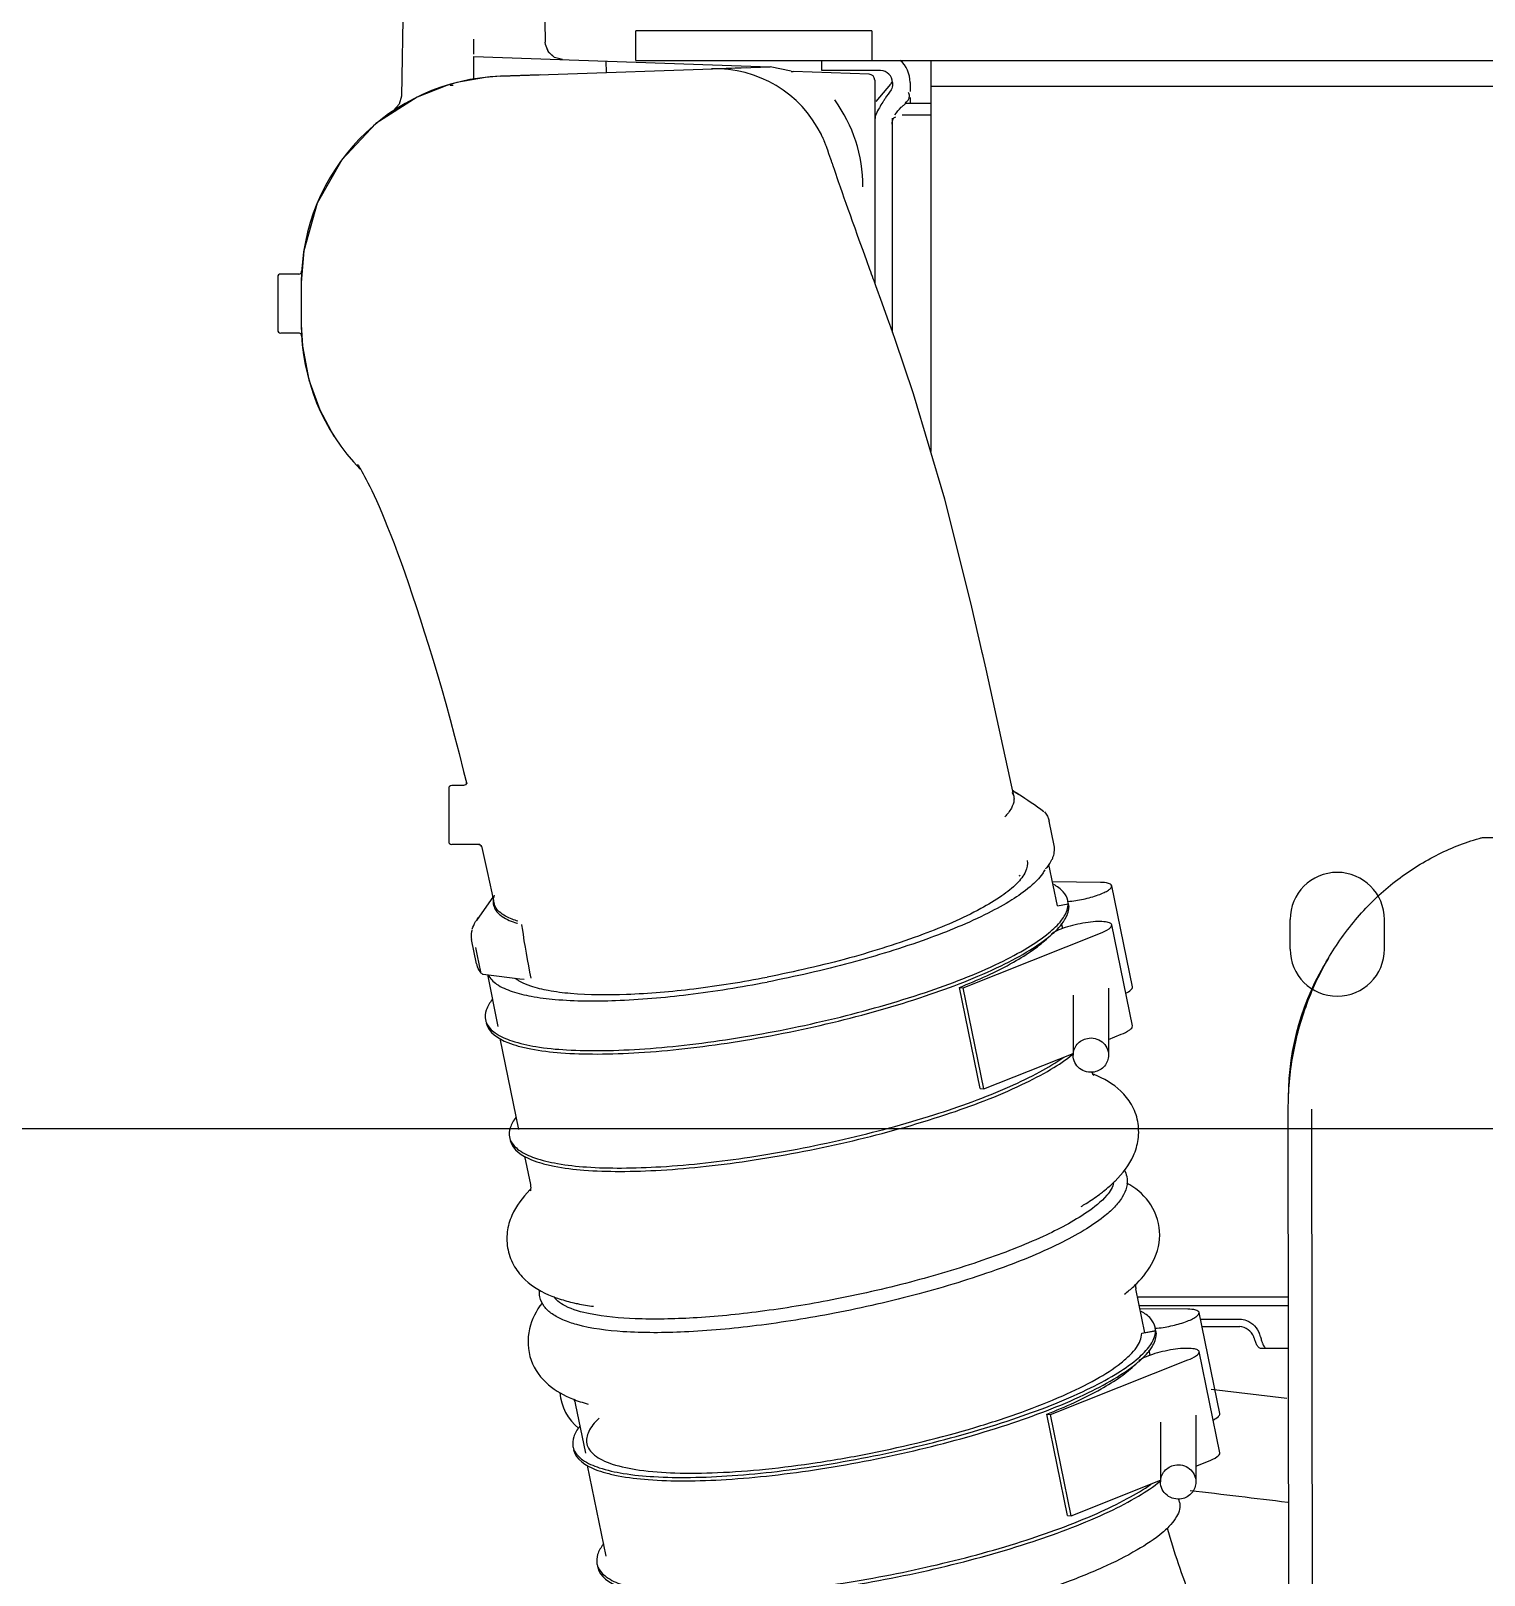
# Model space of a CAD drawing. Header units: metres. Extents: x 27859 to 32645, y 1492 to 8791.
# Drawn here: x 29456.2 to 29702.7, y 6136.7 to 6398.6 of the extents above; entities that cross this region are included whole.
import ezdxf

# ---------------------------------------------------------------- set-up
doc = ezdxf.new("R2010")
doc.units = ezdxf.units.M
doc.linetypes.add('CENTER', pattern=[2, 1.25, -0.25, 0.25, -0.25])
doc.layers.add('E-EQPT', color=190, linetype='Continuous')
doc.layers.add('E-HAT', color=253, linetype='CENTER', lineweight=15)

# ---------------------------------------------------------------- blocks, each defined once
blk = doc.blocks.new('EDG')
at = {"color": 0, "linetype": 'Continuous'}
for p, q in [((1196.73, 1419.62, 1), (1196.86, 1291.68, 1)), ((1200.73, 1419.62, 1), (1200.86, 1291.68, 1)), ((1316.53, 1367.47, 1), (1319.68, 1352.07, 1)), ((1237.68, 1360.6, 1), (1222.52, 1354.58, 1)), ((1238.31, 1360.54, 1), (1237.68, 1360.6, 1)), ((1237.68, 1360.6, 1), (1241.19, 1343.46, 1)), ((1238.31, 1360.54, 1), (1241.82, 1343.39, 1)), ((1219.29, 1358.32, 1), (1219.4, 1357.77, 1)), ((1216.52, 1343.53, 1), (1216.52, 1354.88, 1)), ((1222.52, 1344.71, 1), (1222.52, 1354.88, 1)), ((1216.52, 1352.2, 1), (1214.36, 1351.34, 1)), ((1212.47, 1349.92, 1), (1215.98, 1332.78, 1)), ((1320, 1350.02, 1), (1321.73, 1341.59, 1)), ((1212.47, 1343.29, 1), (1215.98, 1326.15, 1)), ((1241.19, 1343.46, 1), (1217.87, 1334.19, 1)), ((1241.82, 1343.39, 1), (1241.19, 1343.46, 1)), ((1201.09, 1340.72, 1), (1213.93, 1339.17, 1)), ((1224.29, 1333.39, 1), (1224.47, 1332.54, 1)), ((1224.51, 1332.6, 1), (1224.34, 1333.41, 1)), ((1224.51, 1332.6, 1), (1224.34, 1333.41, 1)), ((1226.29, 1334.53, 1), (1226.28, 1334.52, 1)), ((1200.82, 1332.26, 1), (1205.41, 1332.27, 1)), ((1215.49, 1328.53, 1), (1209.08, 1328.52, 1)), ((1223.37, 1329.22, 1), (1223.25, 1329.79, 1)), ((1223.25, 1329.77, 1), (1223.31, 1329.22, 1)), ((1223.37, 1329.19, 1), (1223.25, 1329.77, 1)), ((1223.31, 1329.23, 1), (1223.32, 1329.18, 1)), ((1225.72, 1329.67, 1), (1223.37, 1329.22, 1)), ((1225.72, 1329.65, 1), (1223.37, 1329.19, 1)), ((1223.37, 1329.19, 1), (1223.43, 1328.65, 1)), ((1223.41, 1329.71, 1), (1223.4, 1329.68, 1)), ((1225.18, 1329.57, 1), (1226.7, 1322.13, 1)), ((1225.72, 1329.67, 1), (1225.72, 1329.65, 1)), ((1215.75, 1327.28, 1), (1209.09, 1327.27, 1)), ((1217.87, 1325.59, 1), (1226.01, 1325.5, 1)), ((1200.83, 1325.03, 1), (1226.11, 1325.03, 1)), ((1200.83, 1323.52, 1), (1226.41, 1323.52, 1)), ((1325.73, 1323.37, 1), (1325.61, 1323.42, 1)), ((1329.34, 1304.44, 1), (1330.32, 1299.64, 1)), ((1230.27, 1303.88, 1), (1230.22, 1303.84, 1)), ((1331.35, 1295.08, 1), (1334.51, 1279.68, 1)), ((1252.5, 1288.21, 1), (1237.35, 1282.19, 1)), ((1253.13, 1288.15, 1), (1252.5, 1288.21, 1)), ((1252.5, 1288.21, 1), (1256.01, 1271.07, 1)), ((1253.13, 1288.15, 1), (1256.64, 1271.01, 1)), ((1233.88, 1285.75, 1), (1233.97, 1285.71, 1)), ((1231.35, 1271.14, 1), (1231.35, 1282.49, 1)), ((1237.35, 1272.32, 1), (1237.35, 1282.49, 1)), ((1231.35, 1279.81, 1), (1229.18, 1278.95, 1)), ((1227.3, 1277.54, 1), (1230.81, 1260.39, 1)), ((1334.83, 1277.63, 1), (1336.63, 1268.84, 1)), ((1227.3, 1270.9, 1), (1230.81, 1253.76, 1)), ((1256.01, 1271.07, 1), (1232.69, 1261.8, 1)), ((1256.64, 1271.01, 1), (1256.01, 1271.07, 1)), ((1331.19, 1269.53, 1), (1330.45, 1269.62, 1)), ((1335.13, 1269.04, 1), (1331.19, 1269.53, 1)), ((1337.42, 1268.74, 1), (1335.13, 1269.04, 1)), ((1337.5, 1268.73, 1), (1337.43, 1268.74, 1)), ((1337.63, 1268.66, 1), (1337.5, 1268.73, 1)), ((1337.74, 1268.57, 1), (1337.63, 1268.66, 1)), ((1338.12, 1266.99, 1), (1337.84, 1268.36, 1)), ((1338.4, 1265.62, 1), (1338.12, 1266.99, 1)), ((1338.68, 1264.25, 1), (1338.4, 1265.62, 1)), ((1338.54, 1266.99, 1), (1339.38, 1262.88, 1)), ((1239.12, 1261, 1), (1239.29, 1260.15, 1)), ((1239.33, 1260.21, 1), (1239.16, 1261.02, 1)), ((1239.33, 1260.22, 1), (1239.17, 1261.02, 1)), ((1241.12, 1262.14, 1), (1241.11, 1262.13, 1)), ((1330.83, 1260.75, 1), (1330.8, 1260.96, 1)), ((1330.88, 1260.36, 1), (1330.83, 1260.75, 1)), ((1238.19, 1256.83, 1), (1238.08, 1257.4, 1)), ((1238.08, 1257.38, 1), (1238.13, 1256.84, 1)), ((1238.19, 1256.8, 1), (1238.08, 1257.38, 1)), ((1240, 1257.18, 1), (1238.19, 1256.83, 1)), ((1240.01, 1257.16, 1), (1238.19, 1256.8, 1)), ((1238.23, 1257.32, 1), (1238.23, 1257.29, 1)), ((1240, 1257.18, 1), (1241.44, 1250.15, 1)), ((1335.79, 1255.71, 1), (1338.43, 1259.47, 1)), ((1338.43, 1259.47, 1), (1338.21, 1259.17, 1)), ((1238.13, 1256.84, 1), (1238.14, 1256.79, 1)), ((1238.19, 1256.8, 1), (1238.25, 1256.26, 1)), ((1335.58, 1256.71, 1), (1335.58, 1256.68, 1)), ((1335.94, 1254.99, 1), (1335.58, 1256.68, 1)), ((1336.73, 1251.36, 1), (1335.94, 1254.99, 1)), ((1232.69, 1253.2, 1), (1240.84, 1253.11, 1)), ((1246.41, 1252, 1), (1246.3, 1251.95, 1)), ((1246.48, 1252.06, 1), (1246.41, 1252, 1)), ((1246.48, 1252.06, 1), (1246.48, 1252.06, 1)), ((1241.84, 1250.74, 1), (1241.75, 1250.65, 1)), ((1241.94, 1250.8, 1), (1241.84, 1250.74, 1)), ((1242.02, 1250.83, 1), (1241.94, 1250.8, 1)), ((1337.53, 1247.76, 1), (1336.73, 1251.36, 1)), ((1240.57, 1246.92, 1), (1241.41, 1242.82, 1)), ((1337.69, 1247.05, 1), (1337.53, 1247.76, 1)), ((1337.66, 1247.15, 1), (1337.69, 1247.07, 1)), ((1337.69, 1247.07, 1), (1337.69, 1247.08, 1)), ((1337.75, 1246.96, 1), (1337.69, 1247.07, 1)), ((1337.95, 1246.8, 1), (1337.75, 1246.96, 1)), ((1338.15, 1246.76, 1), (1337.95, 1246.8, 1)), ((1338.15, 1246.76, 1), (1342.74, 1246.76, 1)), ((1167.92, 1245.58, 1), (1026.9, 1245.44, 1)), ((1343.24, 1237.26, 1), (1343.24, 1246.26, 1)), ((1247.63, 1237.58, 1), (1246.62, 1238.2, 1)), ((1247.42, 1238.53, 1), (1248.08, 1235.42, 1)), ((1340.71, 1234.37, 1), (1340.19, 1236.47, 1)), ((1340.2, 1236.39, 1), (1340.23, 1236.14, 1)), ((1340.23, 1236.28, 1), (1340.24, 1236.4, 1)), ((1340.24, 1236.4, 1), (1340.42, 1236.66, 1)), ((1340.42, 1236.66, 1), (1340.71, 1236.76, 1)), ((1340.71, 1236.76, 1), (1342.74, 1236.76, 1)), ((1248.08, 1235.42, 1), (1252.12, 1217.04, 1)), ((1341.48, 1231.33, 1), (1340.71, 1234.37, 1)), ((1342.25, 1228.4, 1), (1341.48, 1231.33, 1)), ((1343, 1225.58, 1), (1342.25, 1228.4, 1)), ((1343.75, 1222.87, 1), (1343, 1225.58, 1)), ((1344.49, 1220.27, 1), (1343.75, 1222.87, 1)), ((1345.22, 1217.75, 1), (1344.49, 1220.27, 1)), ((1252.12, 1217.04, 1), (1252.79, 1214.1, 1)), ((1345.95, 1215.32, 1), (1345.22, 1217.75, 1)), ((1346.67, 1212.97, 1), (1345.95, 1215.32, 1)), ((1252.66, 1214.65, 1), (1254.72, 1205.77, 1)), ((1347.38, 1210.7, 1), (1346.67, 1212.97, 1)), ((1348.07, 1208.51, 1), (1347.38, 1210.7, 1)), ((1348.76, 1206.42, 1), (1348.07, 1208.51, 1)), ((1254.72, 1205.77, 1), (1259.09, 1188.18, 1)), ((1349.42, 1204.43, 1), (1348.76, 1206.42, 1)), ((1350.07, 1202.51, 1), (1349.42, 1204.43, 1)), ((1350.71, 1200.68, 1), (1350.07, 1202.51, 1)), ((1351.33, 1198.94, 1), (1350.71, 1200.68, 1)), ((1351.93, 1197.29, 1), (1351.33, 1198.94, 1)), ((1352.51, 1195.73, 1), (1351.93, 1197.29, 1)), ((1353.06, 1194.28, 1), (1352.51, 1195.73, 1)), ((1353.6, 1192.92, 1), (1353.06, 1194.28, 1)), ((1354.11, 1191.66, 1), (1353.6, 1192.92, 1)), ((1354.59, 1190.51, 1), (1354.11, 1191.66, 1)), ((1355.05, 1189.43, 1), (1354.59, 1190.51, 1)), ((1355.49, 1188.45, 1), (1355.05, 1189.43, 1)), ((1259.09, 1188.18, 1), (1264.4, 1170.33, 1)), ((1355.9, 1187.55, 1), (1355.49, 1188.45, 1)), ((1356.28, 1186.75, 1), (1355.9, 1187.55, 1)), ((1356.63, 1186.03, 1), (1356.28, 1186.75, 1)), ((1356.95, 1185.4, 1), (1356.63, 1186.03, 1)), ((1357.24, 1184.84, 1), (1356.95, 1185.4, 1)), ((1357.5, 1184.34, 1), (1357.24, 1184.84, 1)), ((1357.74, 1183.9, 1), (1357.5, 1184.34, 1)), ((1357.96, 1183.52, 1), (1357.74, 1183.9, 1)), ((1358.15, 1183.19, 1), (1357.96, 1183.52, 1)), ((1358.31, 1182.92, 1), (1358.15, 1183.19, 1)), ((1358.44, 1182.7, 1), (1358.31, 1182.92, 1)), ((1358.55, 1182.53, 1), (1358.44, 1182.7, 1)), ((1358.63, 1182.41, 1), (1358.55, 1182.53, 1)), ((1358.68, 1182.33, 1), (1358.63, 1182.41, 1)), ((1358.71, 1182.29, 1), (1358.68, 1182.33, 1)), ((1358.71, 1182.3, 1), (1358.71, 1182.29, 1)), ((1261.49, 1113.77, 1), (1261.49, 1180.11, 1)), ((1365.13, 1173.02, 1), (1362.71, 1177.49, 1)), ((1366.97, 1167.95, 1), (1365.13, 1173.02, 1)), ((1264.4, 1170.33, 1), (1267.55, 1161.11, 1)), ((1368.05, 1162.27, 1), (1366.97, 1167.95, 1)), ((1267.55, 1161.11, 1), (1267.94, 1160.01, 1)), ((1368.24, 1158.6, 1), (1368.05, 1162.27, 1)), ((1267.94, 1160.01, 1), (1268.28, 1159.05, 1)), ((1267.97, 1159.92, 1), (1267.97, 1125.27, 1)), ((1267.99, 1159.85, 1), (1267.99, 1123.56, 1)), ((1268.28, 1159.05, 1), (1268.61, 1158.11, 1)), ((1268.61, 1158.11, 1), (1269.11, 1156.73, 1)), ((1368.24, 1151.45, 1), (1368.24, 1158.6, 1)), ((1368.24, 1151.45, 1), (1368.24, 1158.6, 1)), ((1368.24, 1158.6, 1), (1368.24, 1158.6, 1)), ((1368.69, 1160.02, 1), (1371.74, 1160.02, 1)), ((1372.24, 1150.52, 1), (1372.24, 1159.52, 1)), ((1269.11, 1156.73, 1), (1269.75, 1154.94, 1)), ((1269.75, 1154.94, 1), (1270.81, 1152, 1)), ((1270.81, 1152, 1), (1271.1, 1151.19, 1)), ((1270.99, 1117.12, 1), (1270.99, 1151.5, 1)), ((1271.1, 1151.19, 1), (1271.25, 1150.8, 1)), ((1271.25, 1150.8, 1), (1271.39, 1150.41, 1)), ((1271.39, 1150.41, 1), (1271.53, 1150.02, 1)), ((1271.53, 1150.02, 1), (1271.67, 1149.64, 1)), ((1367.83, 1146.07, 1), (1368.24, 1151.45, 1)), ((1368.69, 1150.02, 1), (1371.74, 1150.02, 1)), ((1271.67, 1149.64, 1), (1271.8, 1149.26, 1)), ((1271.8, 1149.26, 1), (1272.34, 1147.79, 1)), ((1272.34, 1147.79, 1), (1272.97, 1146.04, 1)), ((1272.97, 1146.04, 1), (1273.45, 1144.72, 1)), ((1273.45, 1144.72, 1), (1273.9, 1143.45, 1)), ((1365.55, 1137.99, 1), (1367.83, 1146.07, 1)), ((1273.9, 1143.45, 1), (1274.33, 1142.25, 1)), ((1274.33, 1142.25, 1), (1274.74, 1141.11, 1)), ((1274.74, 1141.11, 1), (1275.12, 1140.03, 1)), ((1275.12, 1140.03, 1), (1275.49, 1139, 1)), ((1275.49, 1139, 1), (1275.83, 1138.03, 1)), ((1275.83, 1138.03, 1), (1276.15, 1137.12, 1)), ((1276.15, 1137.12, 1), (1276.45, 1136.26, 1)), ((1361.37, 1130.63, 1), (1365.55, 1137.99, 1)), ((1276.45, 1136.26, 1), (1276.8, 1135.26, 1)), ((1276.8, 1135.26, 1), (1277.12, 1134.35, 1)), ((1277.12, 1134.35, 1), (1277.77, 1132.47, 1)), ((1277.77, 1132.47, 1), (1278.04, 1131.69, 1)), ((1278.04, 1131.69, 1), (1278.08, 1131.57, 1)), ((1278.08, 1131.57, 1), (1278.12, 1131.46, 1)), ((1278.12, 1131.46, 1), (1278.16, 1131.34, 1)), ((1278.16, 1131.34, 1), (1278.27, 1131.02, 1)), ((1278.27, 1131.02, 1), (1278.3, 1130.92, 1)), ((1278.3, 1130.92, 1), (1278.34, 1130.82, 1)), ((1278.34, 1130.82, 1), (1278.44, 1130.54, 1)), ((1278.44, 1130.54, 1), (1278.75, 1129.63, 1)), ((1278.75, 1129.63, 1), (1278.97, 1129, 1)), ((1278.97, 1129, 1), (1279.07, 1128.71, 1)), ((1355.58, 1124.51, 1), (1361.37, 1130.63, 1)), ((1279.07, 1128.71, 1), (1279.14, 1128.53, 1)), ((1279.14, 1128.53, 1), (1279.19, 1128.38, 1)), ((1279.19, 1128.38, 1), (1279.24, 1128.26, 1)), ((1279.24, 1128.26, 1), (1279.29, 1128.13, 1)), ((1279.29, 1128.13, 1), (1279.34, 1127.98, 1)), ((1279.34, 1127.98, 1), (1279.39, 1127.86, 1)), ((1279.39, 1127.86, 1), (1279.45, 1127.73, 1)), ((1279.45, 1127.73, 1), (1279.51, 1127.56, 1)), ((1279.51, 1127.56, 1), (1279.55, 1127.47, 1)), ((1279.55, 1127.47, 1), (1279.59, 1127.37, 1)), ((1279.59, 1127.37, 1), (1279.64, 1127.26, 1)), ((1279.64, 1127.26, 1), (1279.69, 1127.15, 1)), ((1279.69, 1127.15, 1), (1279.75, 1127.02, 1)), ((1279.75, 1127.02, 1), (1279.81, 1126.88, 1)), ((1279.81, 1126.88, 1), (1279.88, 1126.73, 1)), ((1279.88, 1126.73, 1), (1279.95, 1126.58, 1)), ((1279.95, 1126.58, 1), (1280.02, 1126.43, 1)), ((1280.02, 1126.43, 1), (1280.05, 1126.37, 1)), ((1348.62, 1120.01, 1), (1355.58, 1124.51, 1)), ((1266.35, 1123.02, 1), (1261.49, 1123.02, 1)), ((1265.79, 1121.02, 1), (1261.49, 1121.02, 1)), ((1264.99, 1120.1, 1), (1264.99, 1121.02, 1)), ((1351.28, 1119.85, 1), (1351.64, 1121.23, 1)), ((1351.63, 1121.2, 1), (1352.61, 1122.3, 1)), ((1351.64, 1121.23, 1), (1352.61, 1122.3, 1)), ((1264.99, 1117.52, 1), (1264.99, 1119.03, 1)), ((1268.02, 1118.31, 1), (1268.1, 1118.56, 1)), ((1268.1, 1118.56, 1), (1268.23, 1118.78, 1)), ((1270.76, 1120.75, 1), (1268.28, 1117.79, 1)), ((1343.57, 1118.01, 1), (1348.62, 1120.01, 1)), ((1350.99, 1103.52, 1), (1351.28, 1119.84, 1)), ((1076.07, 1118.2, 1), (1261.49, 1118.2, 1)), ((1267.99, 1118.05, 1), (1268.02, 1118.31, 1)), ((1267.99, 1117.52, 1), (1267.99, 1118.05, 1)), ((1268.13, 1117.46, 1), (1268.29, 1117.81, 1)), ((1268.14, 1117.46, 1), (1268.29, 1117.81, 1)), ((1271.96, 1116.13, 1), (1284.82, 1115.68, 1)), ((1334.46, 1116.47, 1), (1288.73, 1114.88, 1)), ((1316.51, 1115.85, 1), (1316.54, 1113.91, 1)), ((1327.71, 1116.24, 1), (1334.45, 1116.47, 1)), ((1327.71, 1116.24, 1), (1327.71, 1116.24, 1)), ((1334.45, 1116.47, 1), (1337.03, 1116.66, 1)), ((1334.46, 1116.47, 1), (1334.45, 1116.47, 1)), ((1337.03, 1116.66, 1), (1341.86, 1117.53, 1)), ((1338.99, 1116.93, 1), (1338.99, 1113.12, 1)), ((1341.86, 1117.53, 1), (1343.57, 1118.01, 1)), ((1342.99, 1117.97, 1), (1342.5, 1117.97, 1)), ((1343.57, 1118.01, 1), (1343.57, 1118.01, 1)), ((1271.49, 1113.77, 1), (1076.49, 1113.77, 1)), ((1269.99, 1115.52, 1), (1279.99, 1115.52, 1)), ((1279.85, 1113.77, 1), (1271.49, 1113.77, 1)), ((1271.49, 1108.77, 1), (1271.49, 1113.77, 1)), ((1297.74, 1113.77, 1), (1279.85, 1113.77, 1)), ((1279.99, 1115.52, 1), (1279.99, 1113.77, 1)), ((1285.16, 1115.63, 1), (1288.73, 1114.88, 1)), ((1338.99, 1113.12, 1), (1288.79, 1114.88, 1)), ((1292.77, 1115.02, 1), (1294.68, 1115.08, 1)), ((1294.68, 1115.08, 1), (1297.78, 1115.19, 1)), ((1303.25, 1113.77, 1), (1297.74, 1113.77, 1)), ((1311.49, 1113.77, 1), (1303.25, 1113.77, 1)), ((1311.49, 1113.77, 1), (1311.49, 1108.77, 1)), ((1323.97, 1113.65, 1), (1325.3, 1113.29, 1)), ((1325.3, 1113.29, 1), (1326.34, 1112.36, 1)), ((1325.3, 1113.28, 1), (1325.3, 1113.28, 1)), ((1325.3, 1113.28, 1), (1326.34, 1112.35, 1)), ((1326.34, 1112.36, 1), (1326.84, 1111.07, 1)), ((1326.34, 1112.35, 1), (1326.84, 1111.06, 1)), ((1326.84, 1111.07, 1), (1326.87, 1110.7, 1)), ((1326.99, 1103.52, 1), (1326.87, 1110.69, 1)), ((1338.99, 1112.73, 1), (1338.99, 1110.17, 1)), ((1271.49, 1108.77, 1), (1279.81, 1108.77, 1)), ((1279.81, 1108.77, 1), (1303.18, 1108.77, 1)), ((1303.18, 1108.77, 1), (1311.49, 1108.77, 1))]:
    blk.add_line(p, q, dxfattribs=at)
at = {"color": 0}
for p, q in [((71.56, 1295, 1), (1558.56, 1295, 1)), ((1184.55, 1264.5, 1), (1184.55, 1259.5, 1)), ((1200.55, 1264.5, 1), (1200.55, 1259.5, 1))]:
    blk.add_line(p, q, dxfattribs=at)
at = {"color": 0, "linetype": 'Continuous'}
for centre, radius, start, end in [((1315.34, 1368.22, 1), 2.82, 11.6406, 23.1607), ((1310, 1370.81, 1), 8.84, 322.0489, 322.9488), ((2046.89, 8304.12, 1), 6997.09, 263.056056, 263.192436), ((1319.41, 1348.31, 1), 2.82, 11.6406, 23.1607), ((1315.69, 1338.98, 1), 8.75, 4.9684, 51.0374), ((1238.21, 1320.57, 1), 18.36, 130.5244, 131.4596), ((1196.91, 1328.28, 1), 8.87, 17.3349, 19.0798), ((1327.23, 1374.95, 1), 128.52, 200.036, 200.1651), ((1210.24, 1331.53, 1), 4.84, 195.1344, 200.5436), ((1226.74, 1329.17, 1), 3.38, 169.3266, 170.9481), ((1226.93, 1329.14, 1), 3.57, 165.7421, 169.3071), ((1241.12, 1306.65, 1), 20.6, 133.0324, 134.9707), ((1315.33, 1319.5, 1), 20, 314.5238, 314.9827), ((1330.16, 1295.83, 1), 2.82, 11.6406, 23.1607), ((1324.82, 1298.42, 1), 8.84, 322.0489, 322.9488), ((1156.87, 1289.55, 1), 43.99, 327.7197, 0.0564), ((1241.2, 1304.19, 1), 19.84, 248.0374, 248.3492), ((1232.03, 1284.53, 1), 2.32, 22.8531, 25.8857), ((1334.24, 1275.92, 1), 2.82, 11.6406, 23.1607), ((1328.31, 1264.55, 1), 6.12, 53.382, 57.6515), ((1335.36, 1266.34, 1), 3.24, 11.5923, 21.6686), ((1253.04, 1248.18, 1), 18.36, 130.5244, 131.4596), ((1326.82, 1244.91, 1), 15.96, 72.2283, 72.7182), ((1332.63, 1263.55, 1), 7.09, 324.8644, 328.4824), ((1241.57, 1256.78, 1), 3.38, 169.3266, 170.9481), ((1241.76, 1256.75, 1), 3.57, 165.7421, 169.3071), ((1333.33, 1256.2, 1), 2.3, 12.7, 17.0528), ((1333.34, 1256.2, 1), 2.29, 10.4904, 11.9712), ((1333.29, 1256.2, 1), 2.35, 359.1013, 10.4384), ((1333.39, 1256.57, 1), 2.31, 3.8406, 8.3276), ((1333.02, 1256.59, 1), 2.69, 351.0181, 353.615), ((1333.11, 1256.58, 1), 2.6, 353.621, 355.2928), ((1333.35, 1256.57, 1), 2.36, 1.8193, 3.847), ((1333.25, 1256.57, 1), 2.46, 355.2536, 1.7834), ((1256.66, 1239.75, 1), 18.59, 129.9893, 130.64), ((1245.68, 1247.1, 1), 5.25, 154.9562, 158.1233), ((1338.15, 1247.26, 1), 0.5, 192.7495, 269.9743), ((1342.74, 1246.26, 1), 0.5, 0, 90), ((1273.27, 1281.1, 1), 50.51, 238.2126, 238.7451), ((1272.24, 1279.4, 1), 48.51, 238.745, 239.3049), ((1249.69, 1239.01, 1), 2.32, 191.9687, 198.2436), ((1249.7, 1239.42, 1), 2.56, 206.8705, 209.9453), ((1271.56, 1278.27, 1), 47.2, 239.3066, 239.5166), ((1249.77, 1239.04, 1), 2.4, 198.2654, 205.4146), ((1249.87, 1239.08, 1), 2.51, 205.3787, 206.8156), ((1342.74, 1237.26, 1), 0.5, 270, 0), ((1333.24, 1158.6, 1), 35, 0, 44.4173), ((1368.69, 1160.52, 1), 0.5, 183.1265, 212.0278), ((1368.69, 1160.52, 1), 0.5, 212.0093, 269.9649), ((1371.74, 1159.52, 1), 0.5, 0, 90), ((1333.24, 1151.45, 1), 35, 272, 0), ((1368.69, 1149.52, 1), 0.5, 90.0368, 176.8527), ((1371.74, 1150.52, 1), 0.5, 270, 0), ((1297.99, 1135.21, 1), 25, 180.0022, 216.0563), ((1297.99, 1135.21, 1), 20, 206.2241, 271.9964), ((1254.85, 1130.42, 1), 17.61, 329.9157, 330.7264), ((1242.07, 1138.4, 1), 32.68, 326.2007, 327.0172), ((1269.99, 1117.52, 1), 5, 180, 228.589), ((1269.99, 1117.52, 1), 2, 180, 270), ((1271.99, 1117.12, 1), 1, 180, 268), ((1284.75, 1113.68, 1), 2, 78, 88)]:
    blk.add_arc(centre, radius, start, end, dxfattribs=at)
at = {"color": 0}
for centre, start, end in [((1192.55, 1264.5, 1), 0, 180), ((1192.55, 1259.5, 1), 180, 0)]:
    blk.add_arc(centre, 8, start, end, dxfattribs=at)
at = {"color": 0, "linetype": 'Continuous'}
for points, knots in [([(1221.42, 1362.71, 1), (1220.24, 1366.75, 1), (1215.25, 1381.58, 1), (1207.78, 1395.65, 1), (1200.81, 1404.72, 1)], [0, 0, 0, 0, 0.268983, 1, 1, 1, 1]), ([(1219.29, 1358.32, 1), (1219.21, 1358.71, 1), (1219.23, 1359.58, 1), (1219.8, 1360.88, 1), (1220.82, 1362.21, 1), (1222.97, 1364.23, 1), (1226.85, 1366.75, 1), (1232.71, 1369.65, 1), (1239.95, 1372.51, 1), (1248.26, 1375.21, 1), (1257.32, 1377.64, 1), (1263.6, 1379, 1), (1266.8, 1379.62, 1)], [0, 0, 0, 0, 0.021733, 0.046852, 0.07754, 0.114849, 0.210374, 0.332832, 0.478619, 0.642596, 0.818628, 1, 1, 1, 1]), ([(1317.98, 1369.36, 1), (1317.65, 1370.95, 1), (1315.28, 1372.39, 1), (1312.54, 1373.27, 1), (1309.57, 1373.96, 1), (1305.17, 1374.48, 1), (1299.11, 1374.67, 1), (1292.17, 1374.43, 1), (1284.56, 1373.76, 1), (1273.67, 1372.32, 1), (1260.04, 1369.65, 1), (1244.85, 1365.43, 1), (1233.64, 1361.21, 1), (1226.54, 1357.54, 1), (1223.73, 1355.68, 1), (1222.57, 1354.73, 1)], [0, 0, 0, 0, 0.048643, 0.067089, 0.08831, 0.138942, 0.199799, 0.269507, 0.346308, 0.428173, 0.598133, 0.761052, 0.899524, 0.955128, 1, 1, 1, 1]), ([(1317.93, 1369.32, 1), (1317.64, 1369.99, 1), (1316.37, 1371.28, 1), (1313.56, 1372.5, 1), (1309.67, 1373.41, 1), (1304.73, 1373.94, 1), (1298.86, 1374.09, 1), (1289.6, 1373.75, 1), (1276.94, 1372.31, 1), (1261.46, 1369.36, 1), (1246.71, 1365.4, 1), (1235.66, 1361.41, 1), (1228.4, 1357.93, 1), (1225.41, 1356.15, 1), (1224.12, 1355.24, 1)], [0, 0, 0, 0, 0.022124, 0.052517, 0.093082, 0.143866, 0.204086, 0.272486, 0.427233, 0.593201, 0.753995, 0.893867, 0.951779, 1, 1, 1, 1]), ([(1317.05, 1365.48, 1), (1317.45, 1366, 1), (1318.07, 1367.03, 1), (1318.2, 1368.27, 1), (1318.1, 1368.78, 1)], [0, 0, 0, 0, 0.553352, 1, 1, 1, 1]), ([(1216.52, 1354.88, 1), (1216.52, 1355.54, 1), (1217.02, 1356.9, 1), (1218.28, 1357.61, 1), (1218.94, 1357.74, 1)], [0, 0, 0, 0, 0.495432, 1, 1, 1, 1]), ([(1218.94, 1357.74, 1), (1219.37, 1357.82, 1), (1220.27, 1357.8, 1), (1221.48, 1357.21, 1), (1222.32, 1356.18, 1), (1222.52, 1355.31, 1), (1222.52, 1354.88, 1)], [0, 0, 0, 0, 0.253249, 0.505004, 0.753721, 1, 1, 1, 1]), ([(1220.11, 1352.03, 1), (1219.68, 1351.94, 1), (1218.77, 1351.96, 1), (1217.56, 1352.55, 1), (1216.72, 1353.59, 1), (1216.52, 1354.46, 1), (1216.52, 1354.88, 1)], [0, 0, 0, 0, 0.253249, 0.505004, 0.753721, 1, 1, 1, 1]), ([(1222.52, 1354.88, 1), (1222.52, 1354.23, 1), (1222.02, 1352.86, 1), (1220.76, 1352.15, 1), (1220.11, 1352.03, 1)], [0, 0, 0, 0, 0.495432, 1, 1, 1, 1]), ([(1322.06, 1349.45, 1), (1321.73, 1351.06, 1), (1319.31, 1352.5, 1), (1316.54, 1353.38, 1), (1313.54, 1354.07, 1), (1309.08, 1354.58, 1), (1302.94, 1354.76, 1), (1295.92, 1354.5, 1), (1288.23, 1353.81, 1), (1277.24, 1352.32, 1), (1263.53, 1349.61, 1), (1248.31, 1345.33, 1), (1237.15, 1341.06, 1), (1230.15, 1337.36, 1), (1227.41, 1335.48, 1), (1226.29, 1334.53, 1)], [0, 0, 0, 0, 0.048896, 0.067487, 0.088881, 0.139935, 0.201283, 0.271513, 0.348824, 0.431139, 0.601633, 0.764333, 0.901623, 0.956273, 1, 1, 1, 1]), ([(1322.01, 1349.42, 1), (1321.71, 1350.11, 1), (1320.37, 1351.44, 1), (1317.41, 1352.67, 1), (1313.31, 1353.58, 1), (1308.11, 1354.07, 1), (1301.94, 1354.17, 1), (1294.96, 1353.85, 1), (1287.36, 1353.12, 1), (1276.58, 1351.61, 1), (1263.18, 1348.91, 1), (1248.3, 1344.71, 1), (1237.37, 1340.53, 1), (1230.48, 1336.91, 1), (1227.75, 1335.07, 1), (1226.63, 1334.14, 1)], [0, 0, 0, 0, 0.022456, 0.05363, 0.095439, 0.147846, 0.209944, 0.280328, 0.357251, 0.438732, 0.606702, 0.766643, 0.901996, 0.95624, 1, 1, 1, 1]), ([(1319.82, 1348.4, 1), (1319.75, 1348.76, 1), (1319.41, 1349.5, 1), (1318.48, 1350.43, 1), (1317.14, 1351.23, 1), (1314.62, 1352.21, 1), (1310.47, 1353.02, 1), (1304.48, 1353.45, 1), (1297.33, 1353.36, 1), (1289.28, 1352.75, 1), (1280.61, 1351.63, 1), (1268.71, 1349.54, 1), (1257.1, 1346.71, 1), (1246.31, 1343.2, 1), (1239.42, 1340.49, 1), (1233.75, 1337.74, 1), (1229.95, 1335.35, 1), (1227.73, 1333.43, 1), (1226.37, 1331.89, 1), (1225.72, 1330.52, 1), (1225.72, 1329.67, 1)], [0, 0, 0, 0, 0.010892, 0.02335, 0.038414, 0.056613, 0.10302, 0.162508, 0.233565, 0.313947, 0.400937, 0.491508, 0.670594, 0.752878, 0.826472, 0.888996, 0.938724, 0.958564, 0.975136, 1, 1, 1, 1]), ([(1214.36, 1351.34, 1), (1213.85, 1351.14, 1), (1213.18, 1350.87, 1), (1212.42, 1350.18, 1), (1212.47, 1349.92, 1)], [0, 0, 0, 0, 0.672569, 1, 1, 1, 1]), ([(1321.04, 1345.47, 1), (1321.46, 1346, 1), (1322.14, 1347.06, 1), (1322.28, 1348.34, 1), (1322.17, 1348.88, 1)], [0, 0, 0, 0, 0.555785, 1, 1, 1, 1]), ([(1317.75, 1344.05, 1), (1318.13, 1344.41, 1), (1318.78, 1345.13, 1), (1319.69, 1346.51, 1), (1319.96, 1347.72, 1), (1319.82, 1348.4, 1)], [0, 0, 0, 0, 0.315772, 0.581055, 1, 1, 1, 1]), ([(1213.59, 1344.37, 1), (1213.28, 1344.21, 1), (1212.83, 1343.98, 1), (1212.43, 1343.47, 1), (1212.47, 1343.29, 1)], [0, 0, 0, 0, 0.653451, 1, 1, 1, 1]), ([(1241.82, 1343.39, 1), (1238.67, 1342.14, 1), (1234.34, 1340.22, 1), (1229.41, 1337.19, 1), (1227.53, 1335.68, 1), (1226.78, 1334.92, 1)], [0, 0, 0, 0, 0.58519, 0.815248, 1, 1, 1, 1]), ([(1321.73, 1341.59, 1), (1321.74, 1341.51, 1), (1321.81, 1341.24, 1), (1321.93, 1340.98, 1), (1322.04, 1340.82, 1)], [0, 0, 0, 0, 0.294735, 1, 1, 1, 1]), ([(1327.41, 1324.54, 1), (1328.39, 1325.83, 1), (1330.03, 1328.93, 1), (1329.79, 1334.35, 1), (1326.63, 1338.61, 1), (1323.7, 1340.2, 1), (1322.25, 1340.79, 1)], [0, 0, 0, 0, 0.242652, 0.509081, 0.765625, 1, 1, 1, 1]), ([(1217.87, 1334.19, 1), (1217.36, 1333.99, 1), (1216.69, 1333.72, 1), (1215.93, 1333.04, 1), (1215.98, 1332.78, 1)], [0, 0, 0, 0, 0.672569, 1, 1, 1, 1]), ([(1215.98, 1332.78, 1), (1216.02, 1332.61, 1), (1216.34, 1332.41, 1), (1216.81, 1332.3, 1), (1217.6, 1332.2, 1), (1218.82, 1332.22, 1), (1220.45, 1332.41, 1), (1222.18, 1332.74, 1), (1223.81, 1333.19, 1), (1225.16, 1333.71, 1), (1225.92, 1334.11, 1), (1226.2, 1334.34, 1)], [0, 0, 0, 0, 0.048611, 0.088183, 0.138735, 0.269021, 0.427453, 0.597322, 0.760332, 0.899124, 1, 1, 1, 1]), ([(1226.06, 1334.33, 1), (1225.27, 1333.63, 1), (1223.98, 1332.33, 1), (1223.25, 1330.55, 1), (1223.25, 1329.79, 1)], [0, 0, 0, 0, 0.582146, 1, 1, 1, 1]), ([(1226.63, 1334.14, 1), (1225.86, 1333.5, 1), (1224.58, 1332.3, 1), (1223.65, 1330.74, 1), (1223.47, 1330.02, 1)], [0, 0, 0, 0, 0.573607, 1, 1, 1, 1]), ([(1205.17, 1331.52, 1), (1205.12, 1331.63, 1), (1205.01, 1331.83, 1), (1204.87, 1332, 1), (1204.79, 1332.07, 1)], [0, 0, 0, 0, 0.532801, 1, 1, 1, 1]), ([(1205.29, 1331.18, 1), (1205.27, 1331.24, 1), (1205.23, 1331.35, 1), (1205.19, 1331.46, 1), (1205.17, 1331.52, 1)], [0, 0, 0, 0, 0.515879, 1, 1, 1, 1]), ([(1205.57, 1330.27, 1), (1205.54, 1330.38, 1), (1205.48, 1330.6, 1), (1205.41, 1330.82, 1), (1205.38, 1330.93, 1)], [0, 0, 0, 0, 0.497509, 1, 1, 1, 1]), ([(1205.41, 1332.27, 1), (1205.5, 1332.27, 1), (1205.69, 1332.22, 1), (1205.84, 1332.1, 1), (1205.92, 1332.03, 1)], [0, 0, 0, 0, 0.468939, 1, 1, 1, 1]), ([(1205.92, 1332.03, 1), (1205.98, 1331.97, 1), (1206.11, 1331.8, 1), (1206.21, 1331.62, 1), (1206.25, 1331.52, 1)], [0, 0, 0, 0, 0.470844, 1, 1, 1, 1]), ([(1206.25, 1331.52, 1), (1206.29, 1331.42, 1), (1206.37, 1331.23, 1), (1206.44, 1331.02, 1), (1206.48, 1330.92, 1)], [0, 0, 0, 0, 0.477328, 1, 1, 1, 1]), ([(1206.58, 1330.65, 1), (1206.6, 1330.58, 1), (1206.65, 1330.46, 1), (1206.7, 1330.33, 1), (1206.72, 1330.27, 1)], [0, 0, 0, 0, 0.506411, 1, 1, 1, 1]), ([(1223.41, 1328.82, 1), (1222.52, 1328.75, 1), (1220.79, 1328.47, 1), (1218.74, 1327.91, 1), (1217.33, 1327.35, 1), (1216.59, 1326.95, 1), (1216.11, 1326.59, 1), (1215.96, 1326.26, 1), (1215.98, 1326.15, 1)], [0, 0, 0, 0, 0.326596, 0.645852, 0.778665, 0.883245, 0.955592, 1, 1, 1, 1]), ([(1223.42, 1328.65, 1), (1223.53, 1328.12, 1), (1224.18, 1326.99, 1), (1225.22, 1326.28, 1), (1225.82, 1325.95, 1)], [0, 0, 0, 0, 0.443998, 1, 1, 1, 1]), ([(1277.8, 1326.26, 1), (1282.18, 1327.1, 1), (1290.64, 1328.47, 1), (1302.64, 1329.58, 1), (1312.87, 1329.63, 1), (1318.99, 1328.9, 1), (1321.54, 1328.2, 1)], [0, 0, 0, 0, 0.304051, 0.583391, 0.819647, 1, 1, 1, 1]), ([(1321.54, 1328.2, 1), (1322.33, 1327.98, 1), (1323.78, 1327.5, 1), (1325.69, 1326.5, 1), (1327.13, 1325.2, 1), (1327.66, 1324.06, 1), (1327.78, 1323.49, 1)], [0, 0, 0, 0, 0.299998, 0.557182, 0.784911, 1, 1, 1, 1]), ([(1215.98, 1326.15, 1), (1216.03, 1325.92, 1), (1216.8, 1325.6, 1), (1217.42, 1325.59, 1), (1217.87, 1325.59, 1)], [0, 0, 0, 0, 0.334781, 1, 1, 1, 1]), ([(1232.19, 1309.93, 1), (1233.24, 1310.76, 1), (1235.68, 1312.39, 1), (1241.68, 1315.59, 1), (1251.01, 1319.33, 1), (1263.76, 1323.22, 1), (1272.99, 1325.33, 1), (1277.8, 1326.26, 1)], [0, 0, 0, 0, 0.082138, 0.17999, 0.418135, 0.698819, 1, 1, 1, 1]), ([(1278.24, 1324, 1), (1282.28, 1324.78, 1), (1290.1, 1326.06, 1), (1301.27, 1327.17, 1), (1310.91, 1327.38, 1), (1316.75, 1326.88, 1), (1319.25, 1326.38, 1)], [0, 0, 0, 0, 0.299053, 0.576217, 0.814618, 1, 1, 1, 1]), ([(1319.25, 1326.38, 1), (1320.71, 1326.08, 1), (1322.66, 1325.59, 1), (1324.64, 1324.37, 1), (1325.21, 1323.76, 1), (1325.38, 1323.47, 1)], [0, 0, 0, 0, 0.643349, 0.855161, 1, 1, 1, 1]), ([(1234.97, 1309.13, 1), (1237.31, 1310.73, 1), (1243.12, 1313.74, 1), (1253.18, 1317.63, 1), (1265.17, 1321.19, 1), (1273.77, 1323.14, 1), (1278.24, 1324, 1)], [0, 0, 0, 0, 0.184721, 0.424955, 0.703483, 1, 1, 1, 1]), ([(1322.26, 1324.44, 1), (1321.97, 1324.51, 1), (1320.79, 1324.77, 1), (1319.6, 1324.97, 1), (1318.69, 1325.09, 1)], [0, 0, 0, 0, 0.241953, 1, 1, 1, 1]), ([(1325.61, 1323.42, 1), (1325.34, 1323.52, 1), (1324.25, 1323.92, 1), (1323.12, 1324.24, 1), (1322.26, 1324.44, 1)], [0, 0, 0, 0, 0.244172, 1, 1, 1, 1]), ([(1329.47, 1305.36, 1), (1330.72, 1306.61, 1), (1332.43, 1308.85, 1), (1333.47, 1312.51, 1), (1333.36, 1315.56, 1), (1332.24, 1318.4, 1), (1329.83, 1321.34, 1), (1327.37, 1322.72, 1), (1325.73, 1323.37, 1)], [0, 0, 0, 0, 0.236056, 0.364563, 0.500246, 0.635829, 0.764123, 1, 1, 1, 1]), ([(1226.56, 1321.22, 1), (1225.45, 1320.1, 1), (1223.36, 1317.47, 1), (1222.13, 1312.28, 1), (1224.07, 1307.18, 1), (1226.83, 1304.97, 1), (1228.25, 1304.18, 1)], [0, 0, 0, 0, 0.234462, 0.491131, 0.757555, 1, 1, 1, 1]), ([(1226.72, 1321.3, 1), (1226.73, 1321.35, 1), (1226.76, 1321.63, 1), (1226.74, 1321.91, 1), (1226.7, 1322.13, 1)], [0, 0, 0, 0, 0.200927, 1, 1, 1, 1]), ([(1228.26, 1303.09, 1), (1228.13, 1303.66, 1), (1228.18, 1304.93, 1), (1228.99, 1306.71, 1), (1230.38, 1308.4, 1), (1231.54, 1309.42, 1), (1232.19, 1309.93, 1)], [0, 0, 0, 0, 0.214162, 0.441945, 0.699262, 1, 1, 1, 1]), ([(1230.49, 1304.09, 1), (1230.58, 1304.9, 1), (1231.97, 1306.91, 1), (1233.76, 1308.29, 1), (1234.97, 1309.13, 1)], [0, 0, 0, 0, 0.357406, 1, 1, 1, 1]), ([(1235.98, 1308.15, 1), (1235.7, 1307.99, 1), (1234.65, 1307.34, 1), (1233.63, 1306.65, 1), (1232.9, 1306.11, 1)], [0, 0, 0, 0, 0.258465, 1, 1, 1, 1]), ([(1232.9, 1306.11, 1), (1232.66, 1305.93, 1), (1231.75, 1305.23, 1), (1230.88, 1304.48, 1), (1230.27, 1303.88, 1)], [0, 0, 0, 0, 0.256819, 1, 1, 1, 1]), ([(1329.35, 1305.47, 1), (1329.36, 1305.49, 1), (1329.42, 1305.6, 1), (1329.31, 1305.32, 1), (1329.3, 1305.18, 1), (1329.27, 1304.86, 1), (1329.3, 1304.62, 1), (1329.34, 1304.44, 1)], [0, 0, 0, 0, 0.058356, 0.215772, 0.362296, 0.546483, 1, 1, 1, 1]), ([(1230.22, 1303.84, 1), (1228.97, 1302.6, 1), (1227.24, 1300.37, 1), (1226.16, 1296.74, 1), (1226.22, 1293.68, 1), (1227.3, 1290.82, 1), (1229.69, 1287.85, 1), (1232.14, 1286.45, 1), (1233.78, 1285.79, 1)], [0, 0, 0, 0, 0.23576, 0.363876, 0.499377, 0.635142, 0.763819, 1, 1, 1, 1]), ([(1332.81, 1296.97, 1), (1332.48, 1298.56, 1), (1330.1, 1300, 1), (1327.36, 1300.88, 1), (1324.4, 1301.57, 1), (1319.99, 1302.09, 1), (1313.93, 1302.28, 1), (1307, 1302.04, 1), (1299.39, 1301.37, 1), (1288.49, 1299.93, 1), (1274.87, 1297.26, 1), (1259.67, 1293.05, 1), (1248.47, 1288.82, 1), (1241.37, 1285.15, 1), (1238.55, 1283.29, 1), (1237.39, 1282.34, 1)], [0, 0, 0, 0, 0.048643, 0.067089, 0.08831, 0.138942, 0.199799, 0.269507, 0.346308, 0.428173, 0.598133, 0.761052, 0.899524, 0.955128, 1, 1, 1, 1]), ([(1332.75, 1296.94, 1), (1332.47, 1297.6, 1), (1331.2, 1298.9, 1), (1328.39, 1300.11, 1), (1324.49, 1301.02, 1), (1319.56, 1301.55, 1), (1313.69, 1301.7, 1), (1304.43, 1301.36, 1), (1291.77, 1299.92, 1), (1276.29, 1296.97, 1), (1261.54, 1293.01, 1), (1250.49, 1289.02, 1), (1243.23, 1285.54, 1), (1240.24, 1283.76, 1), (1238.95, 1282.85, 1)], [0, 0, 0, 0, 0.022124, 0.052517, 0.093082, 0.143866, 0.204086, 0.272486, 0.427233, 0.593201, 0.753995, 0.893867, 0.951779, 1, 1, 1, 1]), ([(1331.88, 1293.09, 1), (1332.27, 1293.61, 1), (1332.9, 1294.64, 1), (1333.03, 1295.88, 1), (1332.92, 1296.4, 1)], [0, 0, 0, 0, 0.553352, 1, 1, 1, 1]), ([(1200.86, 1291.68, 1), (1200.86, 1288.59, 1), (1200.32, 1282.46, 1), (1197.94, 1273.68, 1), (1194.12, 1265.66, 1), (1189.04, 1258.66, 1), (1182.92, 1252.85, 1), (1176.02, 1248.44, 1), (1170.83, 1246.39, 1), (1168.11, 1245.63, 1), (1167.92, 1245.58, 1)], [0, 0, 0, 0, 0.15426, 0.30456, 0.450382, 0.592494, 0.729321, 0.862712, 0.990658, 1, 1, 1, 1]), ([(1234.12, 1285.54, 1), (1234.09, 1285.59, 1), (1234.02, 1285.74, 1), (1233.92, 1285.87, 1), (1233.85, 1285.95, 1)], [0, 0, 0, 0, 0.348472, 1, 1, 1, 1]), ([(1231.35, 1282.49, 1), (1231.35, 1283.15, 1), (1231.84, 1284.52, 1), (1233.1, 1285.22, 1), (1233.76, 1285.35, 1)], [0, 0, 0, 0, 0.495432, 1, 1, 1, 1]), ([(1233.76, 1285.35, 1), (1234.19, 1285.43, 1), (1235.1, 1285.41, 1), (1236.3, 1284.83, 1), (1237.14, 1283.79, 1), (1237.35, 1282.92, 1), (1237.35, 1282.5, 1)], [0, 0, 0, 0, 0.253249, 0.505004, 0.753721, 1, 1, 1, 1]), ([(1234.93, 1279.64, 1), (1234.5, 1279.55, 1), (1233.6, 1279.57, 1), (1232.39, 1280.16, 1), (1231.55, 1281.2, 1), (1231.35, 1282.07, 1), (1231.35, 1282.49, 1)], [0, 0, 0, 0, 0.253249, 0.505004, 0.753721, 1, 1, 1, 1]), ([(1237.35, 1282.5, 1), (1237.35, 1281.84, 1), (1236.85, 1280.47, 1), (1235.59, 1279.76, 1), (1234.93, 1279.64, 1)], [0, 0, 0, 0, 0.495432, 1, 1, 1, 1]), ([(1336.88, 1277.06, 1), (1336.55, 1278.67, 1), (1334.14, 1280.11, 1), (1331.37, 1280.99, 1), (1328.36, 1281.68, 1), (1323.9, 1282.19, 1), (1317.76, 1282.37, 1), (1310.75, 1282.11, 1), (1303.05, 1281.42, 1), (1292.06, 1279.94, 1), (1278.36, 1277.22, 1), (1263.14, 1272.94, 1), (1251.97, 1268.67, 1), (1244.97, 1264.97, 1), (1242.23, 1263.09, 1), (1241.12, 1262.14, 1)], [0, 0, 0, 0, 0.048896, 0.067487, 0.088881, 0.139935, 0.201283, 0.271513, 0.348824, 0.431139, 0.601633, 0.764333, 0.901623, 0.956273, 1, 1, 1, 1]), ([(1336.83, 1277.03, 1), (1336.54, 1277.72, 1), (1335.19, 1279.05, 1), (1332.24, 1280.28, 1), (1328.13, 1281.19, 1), (1322.94, 1281.69, 1), (1316.77, 1281.78, 1), (1309.78, 1281.46, 1), (1302.19, 1280.73, 1), (1291.4, 1279.22, 1), (1278, 1276.53, 1), (1263.12, 1272.32, 1), (1252.2, 1268.14, 1), (1245.3, 1264.52, 1), (1242.58, 1262.68, 1), (1241.45, 1261.75, 1)], [0, 0, 0, 0, 0.022456, 0.05363, 0.095439, 0.147846, 0.209944, 0.280328, 0.357251, 0.438732, 0.606702, 0.766643, 0.901996, 0.95624, 1, 1, 1, 1]), ([(1229.18, 1278.95, 1), (1228.68, 1278.75, 1), (1228.01, 1278.48, 1), (1227.24, 1277.79, 1), (1227.3, 1277.53, 1)], [0, 0, 0, 0, 0.672569, 1, 1, 1, 1]), ([(1335.87, 1273.08, 1), (1336.29, 1273.61, 1), (1336.96, 1274.67, 1), (1337.11, 1275.95, 1), (1337, 1276.49, 1)], [0, 0, 0, 0, 0.555785, 1, 1, 1, 1]), ([(1332.5, 1271.68, 1), (1331.44, 1272.04, 1), (1329.02, 1272.61, 1), (1323.16, 1273.33, 1), (1314.23, 1273.36, 1), (1302.22, 1272.31, 1), (1293.67, 1270.94, 1), (1289.23, 1270.09, 1)], [0, 0, 0, 0, 0.076909, 0.170966, 0.405602, 0.688919, 1, 1, 1, 1]), ([(1228.42, 1271.98, 1), (1228.11, 1271.82, 1), (1227.65, 1271.59, 1), (1227.26, 1271.08, 1), (1227.3, 1270.9, 1)], [0, 0, 0, 0, 0.653451, 1, 1, 1, 1]), ([(1256.64, 1271.01, 1), (1253.5, 1269.76, 1), (1249.17, 1267.83, 1), (1244.24, 1264.8, 1), (1242.35, 1263.29, 1), (1241.6, 1262.53, 1)], [0, 0, 0, 0, 0.58519, 0.815248, 1, 1, 1, 1]), ([(1329.38, 1270.73, 1), (1328.4, 1271.07, 1), (1326.14, 1271.6, 1), (1320.71, 1272.26, 1), (1312.43, 1272.29, 1), (1301.28, 1271.32, 1), (1293.35, 1270.05, 1), (1289.23, 1269.25, 1)], [0, 0, 0, 0, 0.076909, 0.170966, 0.405602, 0.688919, 1, 1, 1, 1]), ([(1331.58, 1269.72, 1), (1331.43, 1269.82, 1), (1330.73, 1270.22, 1), (1329.97, 1270.53, 1), (1329.38, 1270.73, 1)], [0, 0, 0, 0, 0.224817, 1, 1, 1, 1]), ([(1336.54, 1268.87, 1), (1336.24, 1269.51, 1), (1334.97, 1270.73, 1), (1333.42, 1271.37, 1), (1332.5, 1271.68, 1)], [0, 0, 0, 0, 0.421298, 1, 1, 1, 1]), ([(1244.72, 1254, 1), (1245.67, 1254.8, 1), (1247.95, 1256.38, 1), (1253.69, 1259.52, 1), (1262.79, 1263.22, 1), (1275.35, 1267.08, 1), (1284.47, 1269.17, 1), (1289.23, 1270.09, 1)], [0, 0, 0, 0, 0.078306, 0.17404, 0.411558, 0.69479, 1, 1, 1, 1]), ([(1246.89, 1253.36, 1), (1247.65, 1254.15, 1), (1249.62, 1255.7, 1), (1254.84, 1258.8, 1), (1263.48, 1262.46, 1), (1275.62, 1266.28, 1), (1284.55, 1268.35, 1), (1289.23, 1269.25, 1)], [0, 0, 0, 0, 0.07208, 0.163494, 0.398629, 0.686475, 1, 1, 1, 1]), ([(1232.69, 1261.8, 1), (1232.19, 1261.6, 1), (1231.52, 1261.33, 1), (1230.75, 1260.65, 1), (1230.81, 1260.39, 1)], [0, 0, 0, 0, 0.672569, 1, 1, 1, 1]), ([(1230.81, 1260.39, 1), (1230.84, 1260.22, 1), (1231.17, 1260.02, 1), (1231.63, 1259.91, 1), (1232.43, 1259.81, 1), (1233.64, 1259.83, 1), (1235.28, 1260.02, 1), (1237, 1260.36, 1), (1238.63, 1260.8, 1), (1239.98, 1261.32, 1), (1240.75, 1261.72, 1), (1241.03, 1261.95, 1)], [0, 0, 0, 0, 0.048611, 0.088183, 0.138735, 0.269021, 0.427453, 0.597322, 0.760332, 0.899124, 1, 1, 1, 1]), ([(1240.88, 1261.94, 1), (1240.09, 1261.24, 1), (1238.8, 1259.94, 1), (1238.08, 1258.16, 1), (1238.08, 1257.4, 1)], [0, 0, 0, 0, 0.582146, 1, 1, 1, 1]), ([(1241.45, 1261.75, 1), (1240.68, 1261.11, 1), (1239.4, 1259.91, 1), (1238.48, 1258.35, 1), (1238.3, 1257.63, 1)], [0, 0, 0, 0, 0.573607, 1, 1, 1, 1]), ([(1331.5, 1259.78, 1), (1331.83, 1259.68, 1), (1332.95, 1259.29, 1), (1334.05, 1258.73, 1), (1334.67, 1258.16, 1)], [0, 0, 0, 0, 0.294559, 1, 1, 1, 1]), ([(1334.75, 1258.52, 1), (1334.57, 1258.69, 1), (1333.65, 1259.39, 1), (1332.56, 1259.83, 1), (1331.69, 1260.11, 1)], [0, 0, 0, 0, 0.209849, 1, 1, 1, 1]), ([(1339.32, 1261.29, 1), (1339.34, 1261.38, 1), (1339.38, 1261.55, 1), (1339.41, 1261.73, 1), (1339.42, 1261.82, 1)], [0, 0, 0, 0, 0.504477, 1, 1, 1, 1]), ([(1238.23, 1256.43, 1), (1237.35, 1256.36, 1), (1235.61, 1256.08, 1), (1233.56, 1255.52, 1), (1232.16, 1254.96, 1), (1231.41, 1254.56, 1), (1230.93, 1254.2, 1), (1230.78, 1253.88, 1), (1230.81, 1253.76, 1)], [0, 0, 0, 0, 0.326596, 0.645852, 0.778665, 0.883245, 0.955592, 1, 1, 1, 1]), ([(1238.25, 1256.26, 1), (1238.36, 1255.73, 1), (1239.01, 1254.6, 1), (1240.04, 1253.89, 1), (1240.64, 1253.56, 1)], [0, 0, 0, 0, 0.443998, 1, 1, 1, 1]), ([(1335.63, 1256.16, 1), (1335.63, 1256.03, 1), (1335.61, 1255.75, 1), (1335.54, 1255.49, 1), (1335.5, 1255.35, 1)], [0, 0, 0, 0, 0.486877, 1, 1, 1, 1]), ([(1230.81, 1253.76, 1), (1230.85, 1253.54, 1), (1231.62, 1253.21, 1), (1232.24, 1253.2, 1), (1232.69, 1253.2, 1)], [0, 0, 0, 0, 0.334781, 1, 1, 1, 1]), ([(1242.15, 1251.07, 1), (1242.27, 1251.3, 1), (1242.93, 1252.35, 1), (1243.82, 1253.23, 1), (1244.56, 1253.86, 1)], [0, 0, 0, 0, 0.21357, 1, 1, 1, 1]), ([(1245.15, 1249.49, 1), (1245.02, 1250.1, 1), (1245.34, 1251.63, 1), (1246.3, 1252.76, 1), (1246.89, 1253.36, 1)], [0, 0, 0, 0, 0.424495, 1, 1, 1, 1]), ([(1240.81, 1249.06, 1), (1240.75, 1248.9, 1), (1240.64, 1248.58, 1), (1240.56, 1248.24, 1), (1240.54, 1248.08, 1)], [0, 0, 0, 0, 0.509856, 1, 1, 1, 1]), ([(1247.42, 1238.53, 1), (1247.4, 1238.64, 1), (1247.37, 1238.86, 1), (1247.37, 1239.09, 1), (1247.38, 1239.2, 1)], [0, 0, 0, 0, 0.495164, 1, 1, 1, 1]), ([(1267.97, 1125.27, 1), (1267.97, 1124.75, 1), (1268.21, 1123.9, 1), (1267.6, 1123.41, 1), (1267.42, 1123.33, 1)], [0, 0, 0, 0, 0.732249, 1, 1, 1, 1]), ([(1270.76, 1122.89, 1), (1270.82, 1123.03, 1), (1270.92, 1123.34, 1), (1270.96, 1123.66, 1), (1270.97, 1123.82, 1)], [0, 0, 0, 0, 0.497218, 1, 1, 1, 1]), ([(1270.97, 1123.82, 1), (1270.98, 1123.91, 1), (1270.99, 1124.09, 1), (1270.99, 1124.27, 1), (1270.99, 1124.36, 1)], [0, 0, 0, 0, 0.501732, 1, 1, 1, 1]), ([(1266.49, 1121.74, 1), (1266.38, 1121.63, 1), (1266.16, 1121.43, 1), (1265.92, 1121.25, 1), (1265.8, 1121.16, 1)], [0, 0, 0, 0, 0.499279, 1, 1, 1, 1]), ([(1265.1, 1119.8, 1), (1265.1, 1119.7, 1), (1265.13, 1119.49, 1), (1265.22, 1119.31, 1), (1265.28, 1119.22, 1)], [0, 0, 0, 0, 0.469767, 1, 1, 1, 1])]:
    blk.add_open_spline(points, degree=3, knots=knots, dxfattribs=at)
for points in [[(1322.25, 1340.79, 1), (1321.4, 1341.13, 1), (1320.51, 1341.42, 1), (1319.62, 1341.66, 1)], [(1207.94, 1327.49, 1), (1206.93, 1327.87, 1), (1206.09, 1328.82, 1), (1205.71, 1329.83, 1)], [(1206.72, 1330.27, 1), (1207.09, 1329.36, 1), (1208.11, 1328.52, 1), (1209.08, 1328.52, 1)], [(1223.4, 1329.68, 1), (1223.38, 1329.53, 1), (1223.37, 1329.37, 1), (1223.37, 1329.22, 1)], [(1209.09, 1327.27, 1), (1208.7, 1327.27, 1), (1208.31, 1327.35, 1), (1207.94, 1327.49, 1)], [(1228.61, 1323.02, 1), (1228.08, 1322.6, 1), (1227.56, 1322.16, 1), (1227.07, 1321.7, 1)], [(1327.78, 1323.49, 1), (1327.86, 1323.11, 1), (1327.88, 1322.72, 1), (1327.85, 1322.33, 1)], [(1228.66, 1301.99, 1), (1228.47, 1302.33, 1), (1228.34, 1302.7, 1), (1228.26, 1303.09, 1)], [(1330.8, 1260.96, 1), (1330.4, 1263.8, 1), (1329.87, 1266.63, 1), (1329.31, 1269.45, 1)], [(1337.74, 1268.57, 1), (1338, 1268.26, 1), (1338.23, 1267.91, 1), (1338.37, 1267.53, 1)], [(1339.42, 1261.82, 1), (1339.46, 1262.17, 1), (1339.45, 1262.53, 1), (1339.38, 1262.88, 1)], [(1339.25, 1261.14, 1), (1339.13, 1260.69, 1), (1338.92, 1260.25, 1), (1338.68, 1259.85, 1)], [(1238.23, 1257.29, 1), (1238.2, 1257.14, 1), (1238.19, 1256.98, 1), (1238.19, 1256.83, 1)], [(1334.67, 1258.16, 1), (1335.05, 1257.81, 1), (1335.38, 1257.37, 1), (1335.53, 1256.88, 1)], [(1335.68, 1256.91, 1), (1335.59, 1257.52, 1), (1335.21, 1258.1, 1), (1334.75, 1258.52, 1)], [(1241.75, 1250.65, 1), (1241.43, 1250.24, 1), (1241.15, 1249.8, 1), (1240.93, 1249.32, 1)], [(1240.54, 1248.08, 1), (1240.49, 1247.7, 1), (1240.49, 1247.3, 1), (1240.57, 1246.92, 1)], [(1242.21, 1241.24, 1), (1241.83, 1241.69, 1), (1241.53, 1242.24, 1), (1241.41, 1242.82, 1)], [(1247.82, 1240.59, 1), (1248.12, 1241.14, 1), (1248.51, 1241.63, 1), (1248.94, 1242.09, 1)], [(1246.67, 1238.17, 1), (1245.17, 1239.1, 1), (1243.73, 1240.1, 1), (1242.32, 1241.14, 1)], [(1247.38, 1239.2, 1), (1247.41, 1239.68, 1), (1247.59, 1240.16, 1), (1247.82, 1240.59, 1)], [(1265.85, 1121.09, 1), (1265.49, 1120.75, 1), (1265.1, 1120.29, 1), (1265.1, 1119.8, 1)], [(1267.57, 1123.02, 1), (1267.24, 1122.56, 1), (1266.89, 1122.12, 1), (1266.49, 1121.74, 1)], [(1269.49, 1120.61, 1), (1269.69, 1120.93, 1), (1269.9, 1121.26, 1), (1270.09, 1121.59, 1)], [(1270.21, 1121.81, 1), (1270.41, 1122.16, 1), (1270.6, 1122.52, 1), (1270.76, 1122.89, 1)], [(1268.23, 1118.78, 1), (1268.57, 1119.26, 1), (1268.9, 1119.74, 1), (1269.23, 1120.22, 1)]]:
    blk.add_open_spline(points, degree=3, dxfattribs=at)

msp = doc.modelspace()

# ---------------------------------------------------------------- hatches: boundary and pattern name
at = {"layer": 'E-HAT', "linetype": 'Continuous'}
h = msp.add_hatch(dxfattribs=at)
h.set_pattern_fill('AR-CONC', color=8, scale=40, angle=90)
h.set_pattern_definition([(140, (30868.3, 2757.35), (25.101, 286.904), [30, -330]), (85, (30868.3, 2757.35), (-300.877, -55.5), [24, -264]), (190.4514, (30870.4, 2781.26), (-275.776, 231.404), [25.496, -280.457]), (136.184, (30788.3, 2757.35), (66.208, 426.897), [45, -495]), (186.636, (30793.8, 2792.93), (-389.647, 373.865), [38.244, -420.686]), (81.184, (30788.3, 2757.35), (-389.647, 373.865), [36, -396]), (111, (30808.3, 2797.35), (161.0476, 238.763), [30, -330]), (56, (30808.3, 2797.35), (-290.06, 97.326), [24, -264]), (161.4514, (30821.72, 2817.25), (-129.012, 336.089), [25.496, -280.457]), (127.5, (30868.3, 2757.35), (-133.1575, 4.864), [0, -260.8, 0, -268, 0, -265]), (97.5, (30868.3, 2757.35), (-157.7647, 105.2278), [0, -152.8, 0, -254.8, 0, -101]), (57.5, (30868.3, 2668.15), (9.022, 213.529), [0, -100, 0, -312, 0, -414]), (47.5, (30868.3, 2628.15), (-40.042, 233.2745), [0, -130, 0, -207.2, 0, -294])])
h.paths.add_polyline_path([(32053.3, 1585.35), (28053.3, 1585.35), (28053.3, 2085.35), (28638.3, 2085.35), (28638.3, 8185.35), (28053.3, 8185.35), (28053.3, 8685.35), (32053.3, 8685.35), (32053.3, 8185.35), (31468.3, 8185.35), (31468.3, 2085.35), (32053.3, 2085.35)])

# ---------------------------------------------------------------- next in the draw order: wipeouts: each hides what was drawn before it
msp.add_wipeout([(30870.3, 2757.35), (29240.32, 2757.35), (29240.32, 7507.34), (30870.3, 7507.34)]).translate(0, 0, -732205.32).dxf.layer = 'E-EQPT'

# ---------------------------------------------------------------- next in the draw order: block references
at = {"layer": 'E-EQPT', "rotation": 180}
msp.add_blockref('EDG', (30870.3, 7507.34, -732206.32), dxfattribs=at)

doc.saveas('drawing.dxf')
